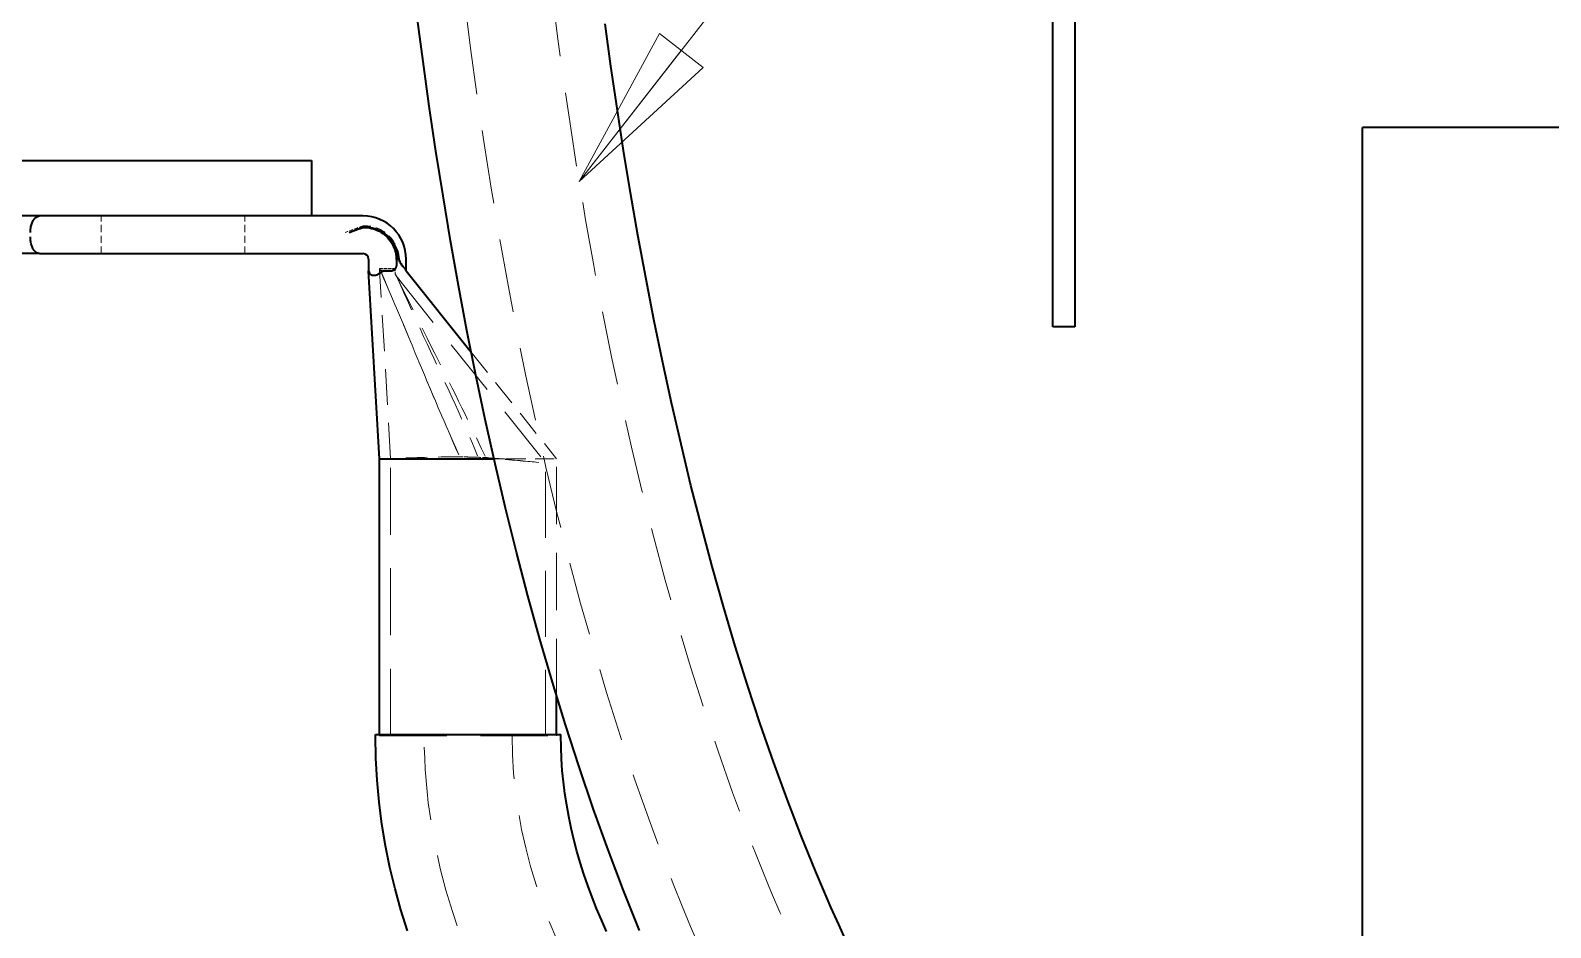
# Model space of a CAD drawing. Header units: millimetres. Extents: x -116965 to 323937, y 291661 to 566926.
# Drawn here: x -25512.6 to -25375.2, y 325394.7 to 325475.8 of the extents above; entities that cross this region are included whole.
import ezdxf

# ---------------------------------------------------------------- set-up
doc = ezdxf.new("R2010")
doc.units = ezdxf.units.MM
doc.linetypes.add('DASHED', pattern=[0.75, 0.5, -0.25])
doc.layers.get('0').update_dxf_attribs({"lineweight": 18})
for name, color, linetype, lineweight in [('Hidden Edges(Schneider)', 7, 'DASHED', 18), ('Symbols(Schneider)', 7, 'Continuous', 18), ('Visible Edges(Schneider)', 7, 'Continuous', 35)]:
    doc.layers.add(name, color=color, linetype=linetype, lineweight=lineweight)
doc.styles.add('schneder_1', font='micross.ttf')
doc.dimstyles.new('estilo_Schneider$7', dxfattribs={"dimscale": 5, "dimtxt": 3, "dimasz": 3, "dimexe": 2, "dimexo": 1, "dimgap": 0.3, "dimtad": 1, "dimtoh": 1, "dimrnd": 1e-08, "dimzin": 12, "dimtxsty": 'schneder_1', "dimblk": 'Filled-1', "dimcen": 0.09, "dimdle": 10, "dimclrd": 7, "dimclre": 7, "dimclrt": 7, "dimadec": 1, "dimazin": 3, "dimtfac": 0.5, "dimtdec": 3, "dimtmove": 0, "dimatfit": 3, "dimldrblk": 'Filled-1', "dimfxl": 1, "dimtolj": 1, "dimlwd": 15, "dimlwe": 25, "dimarcsym": 0})

# ---------------------------------------------------------------- blocks, each defined once
blk = doc.blocks.new('Filled-1')
at = {"color": 0}
for p, q in [((0, 0), (-1, 0.1667)), ((-1, 0.1667), (-1, -0.1667)), ((-1, 0), (0, 0)), ((-1, -0.1667), (0, 0))]:
    blk.add_line(p, q, dxfattribs=at)
at = {"color": 0, "flags": 128}
blk.add_lwpolyline([(-1, -0.1667), (0, 0), (-1, 0.1667), (-1, -0.1667)], dxfattribs=at)
at = {"color": 0}
blk.add_solid([(-1, -0.1667), (0, 0), (-1, 0.1667), (-1, -0.1667)], dxfattribs=at)

msp = doc.modelspace()

# ---------------------------------------------------------------- linework, layer by layer
at = {"layer": 'Hidden Edges(Schneider)', "ltscale": 1.294467}
for p, q in [((-25506.237237, 325455.619279), (-25506.237237, 325459.019279)), ((-25493.237237, 325455.619279), (-25493.237237, 325459.019279))]:
    msp.add_line(p, q, dxfattribs=at)
at = {"layer": 'Hidden Edges(Schneider)', "ltscale": 0.054492}
msp.add_line((-25482.568723, 325458.126734), (-25482.568723, 325458.063329), dxfattribs=at)
at = {"layer": 'Hidden Edges(Schneider)', "ltscale": 6.18942e-07}
msp.add_line((-25484.136526, 325457.534929), (-25484.136757, 325457.53483), dxfattribs=at)
at = {"layer": 'Hidden Edges(Schneider)', "ltscale": 0.067808}
msp.add_line((-25479.269286, 325455.119279), (-25479.365259, 325455.119279), dxfattribs=at)
at = {"layer": 'Hidden Edges(Schneider)', "ltscale": 0.532957}
for p, q in [((-25481.068724, 325454.278055), (-25479.668724, 325454.278055)), ((-25481.068724, 325454.102577), (-25479.668724, 325454.102577))]:
    msp.add_line(p, q, dxfattribs=at)
at = {"layer": 'Hidden Edges(Schneider)', "ltscale": 4.950274}
msp.add_line((-25481.068724, 325454.278053), (-25481.068724, 325454.102515), dxfattribs=at)
at = {"layer": 'Hidden Edges(Schneider)', "ltscale": 0.013788}
msp.add_line((-25481.054278, 325454.24456), (-25481.068724, 325454.278053), dxfattribs=at)
at = {"layer": 'Hidden Edges(Schneider)', "ltscale": 6.483926}
msp.add_line((-25480.068724, 325437.102577), (-25481.068724, 325454.102577), dxfattribs=at)
at = {"layer": 'Hidden Edges(Schneider)', "ltscale": 0.01316}
msp.add_line((-25479.908264, 325454.073191), (-25479.94309, 325454.073191), dxfattribs=at)
at = {"layer": 'Hidden Edges(Schneider)', "ltscale": 0.012168}
msp.add_line((-25479.668724, 325454.245834), (-25479.668724, 325454.278055), dxfattribs=at)
at = {"layer": 'Hidden Edges(Schneider)', "ltscale": 0.162719}
msp.add_line((-25479.668724, 325453.84281), (-25479.668724, 325454.245833), dxfattribs=at)
at = {"layer": 'Hidden Edges(Schneider)', "ltscale": 4.705142}
msp.add_line((-25479.668724, 325453.84281), (-25479.668724, 325453.722247), dxfattribs=at)
at = {"layer": 'Hidden Edges(Schneider)', "ltscale": 0.133497}
msp.add_line((-25479.449592, 325453.448494), (-25479.668724, 325453.722409), dxfattribs=at)
at = {"layer": 'Hidden Edges(Schneider)', "ltscale": 10.360399}
msp.add_line((-25479.449592, 325453.448494), (-25466.068728, 325436.722415), dxfattribs=at)
at = {"layer": 'Hidden Edges(Schneider)', "ltscale": 0.035268}
msp.add_line((-25478.668724, 325454.073191), (-25478.704428, 325454.154025), dxfattribs=at)
at = {"layer": 'Hidden Edges(Schneider)', "ltscale": 4.704777}
msp.add_line((-25472.785922, 325446.719689), (-25465.068724, 325437.073191), dxfattribs=at)
at = {"layer": 'Hidden Edges(Schneider)', "ltscale": 12.103185}
msp.add_line((-25480.068724, 325412.073191), (-25480.068724, 325437.102577), dxfattribs=at)
at = {"layer": 'Hidden Edges(Schneider)', "ltscale": 0.480871}
msp.add_line((-25470.727196, 325437.073191), (-25469.553455, 325437.073191), dxfattribs=at)
at = {"layer": 'Hidden Edges(Schneider)', "ltscale": 3.398844}
msp.add_line((-25469.553455, 325437.073191), (-25465.068724, 325437.073191), dxfattribs=at)
at = {"layer": 'Hidden Edges(Schneider)', "ltscale": 10.364171}
msp.add_line((-25465.068724, 325415.640086), (-25465.068724, 325437.073191), dxfattribs=at)
at = {"layer": 'Hidden Edges(Schneider)', "ltscale": 11.919349}
msp.add_line((-25466.068724, 325412.073191), (-25466.068724, 325436.722405), dxfattribs=at)
at = {"layer": 'Hidden Edges(Schneider)', "ltscale": 0.037976}
for p, q in [((-25481.068724, 325412.073191), (-25481.068724, 325412.173191)), ((-25477.037474, 325412.073191), (-25477.037474, 325412.173191)), ((-25469.099974, 325412.073191), (-25469.099974, 325412.173191)), ((-25465.068724, 325412.073191), (-25465.068724, 325412.173191))]:
    msp.add_line(p, q, dxfattribs=at)
at = {"layer": 'Hidden Edges(Schneider)', "ltscale": 12.153163}
msp.add_line((-25481.068724, 325412.073191), (-25465.068724, 325412.073191), dxfattribs=at)
at = {"layer": 'Hidden Edges(Schneider)', "ltscale": 13.300804, "flags": 128}
msp.add_lwpolyline([(-25380.080777, 325333.050537), (-25381.906511, 325333.075027), (-25383.713437, 325333.148193), (-25385.501424, 325333.269596), (-25387.270318, 325333.438739), (-25389.020025, 325333.655204), (-25390.750352, 325333.918495), (-25392.461187, 325334.228134), (-25394.152337, 325334.583549), (-25395.823652, 325334.984188), (-25397.474996, 325335.42942), (-25399.106237, 325335.918712), (-25400.717183, 325336.451454), (-25402.30774, 325337.026996), (-25403.877813, 325337.644691), (-25405.427324, 325338.303852), (-25406.956197, 325339.003792), (-25408.464376, 325339.743862), (-25409.951802, 325340.523357), (-25411.418458, 325341.341591), (-25412.864381, 325342.197838), (-25414.289647, 325343.09143), (-25415.694276, 325344.021663), (-25417.078305, 325344.987831), (-25418.441812, 325345.989265), (-25419.78489, 325347.025242), (-25421.107694, 325348.095131), (-25422.410356, 325349.198284), (-25423.693029, 325350.334053), (-25424.955827, 325351.50177), (-25426.198903, 325352.700805), (-25427.422429, 325353.930511), (-25428.626577, 325355.190277), (-25429.811536, 325356.479511), (-25430.97746, 325357.797661), (-25432.124578, 325359.144134), (-25433.253042, 325360.51836), (-25434.363042, 325361.919727), (-25435.45477, 325363.347683), (-25436.528407, 325364.801655), (-25437.584144, 325366.281128), (-25438.622152, 325367.785549), (-25439.642612, 325369.314422), (-25440.645705, 325370.867214), (-25441.631604, 325372.44339), (-25442.60048, 325374.042415), (-25443.552514, 325375.663814), (-25444.487878, 325377.307014), (-25445.406753, 325378.9715), (-25446.309291, 325380.656795), (-25447.195655, 325382.362404), (-25448.065997, 325384.08781), (-25448.92048, 325385.832519), (-25449.759246, 325387.596016), (-25450.582458, 325389.377823), (-25451.390268, 325391.177406), (-25452.182809, 325392.994308), (-25452.960244, 325394.828033), (-25453.722688, 325396.678047), (-25454.470302, 325398.543892), (-25455.20321, 325400.425052), (-25455.921575, 325402.321033), (-25456.62552, 325404.231357), (-25457.990657, 325408.093033), (-25459.299632, 325412.006092), (-25460.553447, 325415.966606), (-25461.753093, 325419.970588), (-25462.899591, 325424.01411), (-25463.993913, 325428.093185), (-25465.036994, 325432.203846), (-25466.029731, 325436.342125), (-25466.973039, 325440.504036), (-25467.867814, 325444.685554), (-25468.714963, 325448.882751), (-25469.515382, 325453.091621), (-25470.269967, 325457.308159), (-25470.979568, 325461.528358), (-25471.645032, 325465.748214), (-25472.267219, 325469.96376), (-25472.846996, 325474.170913), (-25473.385211, 325478.365669), (-25473.882715, 325482.544098), (-25474.340345, 325486.702118), (-25474.758941, 325490.835685), (-25475.139314, 325494.940834), (-25475.482312, 325499.013557), (-25475.788757, 325503.049812), (-25476.059486, 325507.045555), (-25476.295329, 325510.99678), (-25476.497089, 325514.899482), (-25476.665584, 325518.749695), (-25476.801625, 325522.543373), (-25476.906024, 325526.27655), (-25476.979591, 325529.945259), (-25477.005073, 325531.75415), (-25477.023135, 325533.545456), (-25477.033902, 325535.318641), (-25477.037469, 325537.073173)], dxfattribs=at)
at = {"layer": 'Hidden Edges(Schneider)', "ltscale": 13.375925, "flags": 128}
msp.add_lwpolyline([(-25380.080777, 325340.988025), (-25381.692945, 325341.009617), (-25383.284169, 325341.07399), (-25384.854795, 325341.180591), (-25386.405145, 325341.328869), (-25387.935563, 325341.51823), (-25389.446412, 325341.748142), (-25390.938016, 325342.01807), (-25392.410775, 325342.327537), (-25393.865014, 325342.676124), (-25395.301114, 325343.063354), (-25396.7194, 325343.488826), (-25398.120214, 325343.952083), (-25399.503919, 325344.452743), (-25400.870782, 325344.990463), (-25402.22109, 325345.56488), (-25403.555089, 325346.17567), (-25404.873086, 325346.822452), (-25406.175309, 325347.504902), (-25407.462007, 325348.222713), (-25408.733312, 325348.975544), (-25409.989377, 325349.763069), (-25411.230375, 325350.584984), (-25412.456456, 325351.440925), (-25413.667756, 325352.33057), (-25414.864389, 325353.253612), (-25416.046411, 325354.209652), (-25417.213861, 325355.198326), (-25418.366834, 325356.219253), (-25419.505368, 325357.272072), (-25420.629522, 325358.356418), (-25421.73937, 325359.471893), (-25422.834893, 325360.618076), (-25423.916131, 325361.794529), (-25424.983102, 325363.000812), (-25426.035825, 325364.236488), (-25427.074319, 325365.501098), (-25428.098584, 325366.794224), (-25429.108678, 325368.115387), (-25430.104581, 325369.464168), (-25431.086313, 325370.840034), (-25432.05391, 325372.242527), (-25433.007394, 325373.671093), (-25433.946782, 325375.125293), (-25434.872113, 325376.604595), (-25435.783406, 325378.108501), (-25436.680681, 325379.636535), (-25437.563974, 325381.188183), (-25438.433305, 325382.762928), (-25439.288722, 325384.360256), (-25440.130264, 325385.979652), (-25440.957996, 325387.620582), (-25441.771938, 325389.282531), (-25442.572156, 325390.964966), (-25443.35869, 325392.66737), (-25444.131595, 325394.389229), (-25444.89092, 325396.130008), (-25445.636741, 325397.889175), (-25446.369106, 325399.666195), (-25447.08809, 325401.460571), (-25447.793742, 325403.271732), (-25448.48612, 325405.099182), (-25449.165288, 325406.942386), (-25450.484334, 325410.673942), (-25451.751491, 325414.462146), (-25452.967368, 325418.302784), (-25454.132587, 325422.19162), (-25455.247756, 325426.124439), (-25456.313497, 325430.097007), (-25457.330514, 325434.105129), (-25458.299514, 325438.144588), (-25459.221212, 325442.211189), (-25460.096322, 325446.300697), (-25460.925552, 325450.408973), (-25461.709625, 325454.531784), (-25462.449266, 325458.664932), (-25463.145238, 325462.804222), (-25463.798314, 325466.945533), (-25464.409238, 325471.084671), (-25464.978782, 325475.217437), (-25465.507699, 325479.339676), (-25465.996753, 325483.447189), (-25466.446744, 325487.535858), (-25466.858436, 325491.601448), (-25467.232629, 325495.639877), (-25467.570106, 325499.646873), (-25467.871639, 325503.618355), (-25468.138038, 325507.550125), (-25468.370076, 325511.438026), (-25468.568555, 325515.277862), (-25468.734294, 325519.065475), (-25468.868085, 325522.796669), (-25468.970748, 325526.467209), (-25469.043075, 325530.072937), (-25469.068118, 325531.850204), (-25469.085885, 325533.609657), (-25469.096471, 325535.350837), (-25469.099971, 325537.073173)], dxfattribs=at)
at = {"layer": 'Hidden Edges(Schneider)', "ltscale": 0.655436, "flags": 128}
msp.add_lwpolyline([(-25482.568653, 325458.126582), (-25482.63405, 325458.103493), (-25482.699805, 325458.0803), (-25482.765846, 325458.056997), (-25482.832099, 325458.033594), (-25482.898491, 325458.01009), (-25482.964949, 325457.986487), (-25483.031399, 325457.962788), (-25483.097768, 325457.938989), (-25483.163983, 325457.9151), (-25483.229971, 325457.891115), (-25483.295764, 325457.867006), (-25483.362026, 325457.842525), (-25483.42881, 325457.817634), (-25483.496027, 325457.792338), (-25483.56359, 325457.766655), (-25483.63141, 325457.740587), (-25483.699398, 325457.714141), (-25483.767466, 325457.687333), (-25483.835525, 325457.660163), (-25483.903487, 325457.63265), (-25483.971262, 325457.604793), (-25484.038764, 325457.576607), (-25484.105902, 325457.548102), (-25484.172588, 325457.519277)], dxfattribs=at)
at = {"layer": 'Hidden Edges(Schneider)', "ltscale": 0.645601, "flags": 128}
msp.add_lwpolyline([(-25482.568716, 325458.063291), (-25482.631935, 325458.048142), (-25482.695666, 325458.032277), (-25482.759883, 325458.015703), (-25482.824558, 325457.998422), (-25482.889664, 325457.980455), (-25482.955174, 325457.961801), (-25483.021061, 325457.942475), (-25483.087298, 325457.922486), (-25483.153858, 325457.901834), (-25483.220714, 325457.880538), (-25483.287838, 325457.858604), (-25483.355204, 325457.836035), (-25483.422784, 325457.812851), (-25483.490552, 325457.789048), (-25483.558481, 325457.764648), (-25483.626542, 325457.739647), (-25483.69471, 325457.71406), (-25483.762957, 325457.687896), (-25483.831257, 325457.661165), (-25483.899581, 325457.63387), (-25483.967904, 325457.606028), (-25484.036197, 325457.577642), (-25484.104434, 325457.548722), (-25484.172588, 325457.519277)], dxfattribs=at)
at = {"layer": 'Hidden Edges(Schneider)', "ltscale": 1.886238, "flags": 128}
msp.add_lwpolyline([(-25479.269286, 325455.119279), (-25479.289227, 325455.325497), (-25479.322768, 325455.530284), (-25479.369483, 325455.732802), (-25479.428946, 325455.932225), (-25479.500733, 325456.127714), (-25479.584417, 325456.318444), (-25479.679573, 325456.503576), (-25479.785776, 325456.68228), (-25479.9026, 325456.853727), (-25480.029619, 325457.017082), (-25480.166408, 325457.17151), (-25480.312542, 325457.316183), (-25480.467595, 325457.450269), (-25480.631149, 325457.573007), (-25480.802714, 325457.68442), (-25480.981479, 325457.784298), (-25481.166594, 325457.872299), (-25481.357208, 325457.948073), (-25481.552471, 325458.011282), (-25481.751531, 325458.061574), (-25481.953537, 325458.09861), (-25482.157639, 325458.122047), (-25482.362984, 325458.131536), (-25482.568723, 325458.126734)], dxfattribs=at)
at = {"layer": 'Hidden Edges(Schneider)', "ltscale": 1.80483, "flags": 128}
msp.add_lwpolyline([(-25479.495278, 325455.119279), (-25479.504328, 325455.327438), (-25479.525829, 325455.527156), (-25479.559567, 325455.719264), (-25479.605324, 325455.904578), (-25479.662883, 325456.083916), (-25479.732028, 325456.2581), (-25479.812542, 325456.427945), (-25479.904209, 325456.59428), (-25480.007009, 325456.757277), (-25480.121502, 325456.914032), (-25480.247123, 325457.063549), (-25480.383162, 325457.205194), (-25480.528908, 325457.338341), (-25480.68365, 325457.462362), (-25480.846678, 325457.576626), (-25481.017281, 325457.68051), (-25481.194748, 325457.773388), (-25481.378369, 325457.854622), (-25481.567434, 325457.923592), (-25481.761231, 325457.979668), (-25481.95905, 325458.022221), (-25482.16018, 325458.050621), (-25482.363884, 325458.064273), (-25482.568723, 325458.063329)], dxfattribs=at)
at = {"layer": 'Hidden Edges(Schneider)', "ltscale": 0.476536, "flags": 128}
msp.add_lwpolyline([(-25479.908264, 325454.073189), (-25479.856469, 325454.076823), (-25479.806143, 325454.088167), (-25479.757968, 325454.107769), (-25479.714059, 325454.134892), (-25479.674668, 325454.168776), (-25479.640154, 325454.20811), (-25479.610538, 325454.251393), (-25479.585416, 325454.29745), (-25479.564078, 325454.345878), (-25479.546029, 325454.396289), (-25479.53099, 325454.447974), (-25479.518678, 325454.500206), (-25479.508813, 325454.552267), (-25479.500982, 325454.604424), (-25479.494862, 325454.657291), (-25479.490322, 325454.710596), (-25479.487233, 325454.764059), (-25479.485464, 325454.817398), (-25479.484884, 325454.870342), (-25479.485364, 325454.922603), (-25479.486774, 325454.973906), (-25479.488982, 325455.023974), (-25479.491859, 325455.072525), (-25479.495274, 325455.119279)], dxfattribs=at)
at = {"layer": 'Hidden Edges(Schneider)', "ltscale": 0.561724, "flags": 128}
msp.add_lwpolyline([(-25478.703457, 325454.15181), (-25478.714447, 325454.175375), (-25478.726728, 325454.198779), (-25478.74023, 325454.222148), (-25478.754882, 325454.245609), (-25478.770611, 325454.269284), (-25478.787348, 325454.293292), (-25478.805022, 325454.317773), (-25478.823561, 325454.342836), (-25478.842902, 325454.368623), (-25478.863707, 325454.396065), (-25478.886386, 325454.426039), (-25478.910867, 325454.458969), (-25478.937079, 325454.495271), (-25478.964953, 325454.535368), (-25478.994416, 325454.579686), (-25479.025398, 325454.628642), (-25479.057827, 325454.682654), (-25479.090451, 325454.740213), (-25479.122264, 325454.799717), (-25479.153263, 325454.861005), (-25479.183445, 325454.923895), (-25479.212806, 325454.988049), (-25479.241393, 325455.053233), (-25479.269286, 325455.119279)], dxfattribs=at)
at = {"layer": 'Hidden Edges(Schneider)', "ltscale": 0.557272, "flags": 128}
msp.add_lwpolyline([(-25481.977928, 325453.861287), (-25481.960193, 325453.825324), (-25481.940225, 325453.792385), (-25481.917937, 325453.762458), (-25481.893242, 325453.735531), (-25481.866056, 325453.711589), (-25481.836293, 325453.690627), (-25481.804039, 325453.672717), (-25481.769449, 325453.657936), (-25481.7326, 325453.646277), (-25481.693569, 325453.637746), (-25481.652434, 325453.632353), (-25481.609278, 325453.630098), (-25481.56438, 325453.630999), (-25481.518029, 325453.635114), (-25481.470445, 325453.642496), (-25481.421843, 325453.65321), (-25481.372443, 325453.667305), (-25481.322476, 325453.684839), (-25481.27243, 325453.705834), (-25481.222675, 325453.730343), (-25481.17351, 325453.758453), (-25481.125502, 325453.790053), (-25481.079039, 325453.8251), (-25481.03436, 325453.863638)], dxfattribs=at)
at = {"layer": 'Hidden Edges(Schneider)', "ltscale": 0.527496, "flags": 128}
msp.add_lwpolyline([(-25481.05438, 325454.244798), (-25480.996619, 325454.24475), (-25480.938827, 325454.244707), (-25480.881004, 325454.244669), (-25480.823149, 325454.244636), (-25480.765262, 325454.244603), (-25480.707343, 325454.244574), (-25480.649403, 325454.24455), (-25480.591488, 325454.244531), (-25480.533605, 325454.244512), (-25480.475752, 325454.244502), (-25480.417928, 325454.244493), (-25480.360134, 325454.244488), (-25480.302368, 325454.244483), (-25480.24463, 325454.244483), (-25480.186921, 325454.244493), (-25480.129239, 325454.244498), (-25480.071584, 325454.244512), (-25480.013956, 325454.244526), (-25479.956354, 325454.24455), (-25479.898778, 325454.244574), (-25479.841227, 325454.244598), (-25479.783702, 325454.244631), (-25479.726201, 325454.244665), (-25479.668724, 325454.244703)], dxfattribs=at)
at = {"layer": 'Hidden Edges(Schneider)', "ltscale": 7.309676, "flags": 128}
msp.add_lwpolyline([(-25481.05438, 325454.244798), (-25480.669997, 325453.344901), (-25480.28361, 325452.436684), (-25479.899148, 325451.529477), (-25479.520459, 325450.632654), (-25479.151304, 325449.75561), (-25478.795382, 325448.907767), (-25478.456347, 325448.098558), (-25478.137844, 325447.337416), (-25477.843543, 325446.633759), (-25477.576743, 325445.995956), (-25477.320243, 325445.383232), (-25477.063295, 325444.770237), (-25476.805643, 325444.156726), (-25476.547031, 325443.542457), (-25476.2872, 325442.927185), (-25476.025898, 325442.310663), (-25475.762922, 325441.692747), (-25475.500448, 325441.078819), (-25475.23919, 325440.470723), (-25474.978304, 325439.866613), (-25474.716944, 325439.264644), (-25474.454267, 325438.662969), (-25474.189424, 325438.059746), (-25473.921565, 325437.45314)], dxfattribs=at)
at = {"layer": 'Hidden Edges(Schneider)', "ltscale": 0.527458, "flags": 128}
msp.add_lwpolyline([(-25479.668724, 325454.245833), (-25479.726001, 325454.245699), (-25479.783332, 325454.245571), (-25479.840716, 325454.245451), (-25479.898155, 325454.245337), (-25479.95565, 325454.245232), (-25480.013202, 325454.245132), (-25480.070811, 325454.245036), (-25480.128479, 325454.244951), (-25480.186207, 325454.244874), (-25480.243995, 325454.244803), (-25480.301844, 325454.244736), (-25480.359756, 325454.244684), (-25480.417731, 325454.244631), (-25480.475771, 325454.244588), (-25480.533875, 325454.244555), (-25480.59197, 325454.244526), (-25480.649994, 325454.244502), (-25480.707949, 325454.244493), (-25480.765836, 325454.244483), (-25480.823654, 325454.244483), (-25480.881407, 325454.244493), (-25480.939095, 325454.244507), (-25480.996718, 325454.244531), (-25481.054278, 325454.24456)], dxfattribs=at)
at = {"layer": 'Hidden Edges(Schneider)', "ltscale": 7.309569, "flags": 128}
msp.add_lwpolyline([(-25473.921565, 325437.45314), (-25474.199746, 325438.085655), (-25474.469684, 325438.702529), (-25474.732771, 325439.306737), (-25474.990395, 325439.901269), (-25475.243933, 325440.489128), (-25475.494751, 325441.073314), (-25475.74421, 325441.656829), (-25475.993665, 325442.242685), (-25476.244466, 325442.833894), (-25476.497965, 325443.433464), (-25476.755515, 325444.044412), (-25477.018475, 325444.669741), (-25477.288216, 325445.31246), (-25477.566122, 325445.975569), (-25477.856811, 325446.669749), (-25478.165909, 325447.408024), (-25478.491467, 325448.185218), (-25478.831396, 325448.995727), (-25479.183613, 325449.833935), (-25479.546023, 325450.694235), (-25479.916496, 325451.571024), (-25480.29286, 325452.458714), (-25480.672883, 325453.351739), (-25481.054278, 325454.24456)], dxfattribs=at)
at = {"layer": 'Hidden Edges(Schneider)', "ltscale": 0.201444, "flags": 128}
msp.add_lwpolyline([(-25480.568724, 325454.073189), (-25480.590416, 325454.072746), (-25480.612067, 325454.071415), (-25480.633675, 325454.069208), (-25480.655235, 325454.066118), (-25480.676744, 325454.06216), (-25480.698185, 325454.057339), (-25480.71939, 325454.051708), (-25480.740307, 325454.045308), (-25480.760931, 325454.038175), (-25480.78126, 325454.030341), (-25480.801291, 325454.021834), (-25480.821019, 325454.012693), (-25480.840441, 325454.002942), (-25480.859554, 325453.992618), (-25480.878355, 325453.981751), (-25480.896841, 325453.970378), (-25480.91501, 325453.958524), (-25480.932895, 325453.946203), (-25480.950504, 325453.933423), (-25480.967836, 325453.92022), (-25480.984889, 325453.906611), (-25481.001661, 325453.89263), (-25481.018152, 325453.878296), (-25481.03436, 325453.863638)], dxfattribs=at)
at = {"layer": 'Hidden Edges(Schneider)', "ltscale": 7.245295, "flags": 128}
msp.add_lwpolyline([(-25479.668724, 325453.862251), (-25479.248413, 325452.91293), (-25478.847569, 325452.01378), (-25478.464888, 325451.161044), (-25478.09905, 325450.350977), (-25477.748723, 325449.579833), (-25477.412558, 325448.843876), (-25477.089189, 325448.139377), (-25476.777234, 325447.462612), (-25476.475299, 325446.809867), (-25476.181979, 325446.177433), (-25475.895869, 325445.561596), (-25475.615565, 325444.958645), (-25475.339677, 325444.364868), (-25475.066831, 325443.776537), (-25474.79568, 325443.189917), (-25474.524908, 325442.60126), (-25474.253226, 325442.006806), (-25473.979366, 325441.402779), (-25473.702074, 325440.785416), (-25473.420091, 325440.150939), (-25473.132148, 325439.495591), (-25472.836954, 325438.815618), (-25472.533208, 325438.107284), (-25472.219606, 325437.36687)], dxfattribs=at)
at = {"layer": 'Hidden Edges(Schneider)', "ltscale": 7.371636, "flags": 128}
msp.add_lwpolyline([(-25479.668724, 325453.84281), (-25479.201507, 325452.884282), (-25478.754534, 325451.971277), (-25478.326587, 325451.100787), (-25477.916442, 325450.269802), (-25477.522868, 325449.475323), (-25477.144627, 325448.714343), (-25476.780471, 325447.983864), (-25476.429147, 325447.280894), (-25476.089397, 325446.602436), (-25475.759959, 325445.945497), (-25475.439572, 325445.307091), (-25475.126981, 325444.684218), (-25474.820934, 325444.073885), (-25474.520194, 325443.473087), (-25474.223535, 325442.878817), (-25473.929745, 325442.288061), (-25473.637625, 325441.697796), (-25473.345981, 325441.105002), (-25473.05362, 325440.506652), (-25472.759344, 325439.899729), (-25472.461938, 325439.281221), (-25472.160173, 325438.648125), (-25471.852803, 325437.997447), (-25471.538576, 325437.326218)], dxfattribs=at)
at = {"layer": 'Hidden Edges(Schneider)', "ltscale": 5.060961, "flags": 128}
msp.add_lwpolyline([(-25479.583419, 325453.669051), (-25479.532209, 325453.5687), (-25479.488053, 325453.499869), (-25479.459433, 325453.461002), (-25479.449592, 325453.448494)], dxfattribs=at)
at = {"layer": 'Hidden Edges(Schneider)', "ltscale": 4.680708, "flags": 128}
msp.add_lwpolyline([(-25479.567842, 325453.635486), (-25479.52868, 325453.558601), (-25479.501777, 325453.513926), (-25479.449592, 325453.448494)], dxfattribs=at)
at = {"layer": 'Hidden Edges(Schneider)', "ltscale": 0.127761, "flags": 128}
msp.add_lwpolyline([(-25478.703457, 325454.15181), (-25478.700737, 325454.145573), (-25478.698114, 325454.13957), (-25478.69559, 325454.1338), (-25478.693168, 325454.128273), (-25478.690849, 325454.12299), (-25478.688635, 325454.117955), (-25478.686527, 325454.113167), (-25478.684528, 325454.108637), (-25478.682639, 325454.10436), (-25478.680863, 325454.100345), (-25478.679199, 325454.096597), (-25478.677652, 325454.093111), (-25478.676222, 325454.089898), (-25478.674915, 325454.08697), (-25478.673734, 325454.084328), (-25478.672679, 325454.081972), (-25478.671749, 325454.079898), (-25478.670944, 325454.07811), (-25478.670264, 325454.076599), (-25478.669708, 325454.075364), (-25478.669276, 325454.07441), (-25478.668969, 325454.073733), (-25478.668784, 325454.073323), (-25478.668723, 325454.073189)], dxfattribs=at)
at = {"layer": 'Hidden Edges(Schneider)', "ltscale": 0.119471, "flags": 128}
msp.add_lwpolyline([(-25478.668724, 325454.073189), (-25478.668782, 325454.073308), (-25478.668956, 325454.073661), (-25478.669247, 325454.074243), (-25478.669652, 325454.075063), (-25478.67017, 325454.076107), (-25478.670801, 325454.077385), (-25478.671544, 325454.078887), (-25478.672396, 325454.080618), (-25478.673359, 325454.082573), (-25478.674429, 325454.084748), (-25478.675607, 325454.087151), (-25478.676891, 325454.089769), (-25478.678281, 325454.092611), (-25478.679774, 325454.095667), (-25478.681365, 325454.098934), (-25478.683051, 325454.102395), (-25478.68483, 325454.106058), (-25478.686699, 325454.109906), (-25478.688657, 325454.113944), (-25478.690701, 325454.118169), (-25478.69283, 325454.12257), (-25478.695041, 325454.127153), (-25478.697332, 325454.131907), (-25478.699702, 325454.136828)], dxfattribs=at)
at = {"layer": 'Hidden Edges(Schneider)', "ltscale": 3.892019, "flags": 128}
msp.add_lwpolyline([(-25473.840622, 325437.269693), (-25474.262506, 325437.265688), (-25474.679377, 325437.260562), (-25475.090092, 325437.25442), (-25475.493507, 325437.247365), (-25475.888477, 325437.2395), (-25476.273763, 325437.230926), (-25476.646687, 325437.221797), (-25477.005724, 325437.212249), (-25477.349932, 325437.202409), (-25477.678368, 325437.1924), (-25477.99009, 325437.182353), (-25478.284155, 325437.17239), (-25478.558941, 325437.162674), (-25478.812829, 325437.153357), (-25479.045211, 325437.14454), (-25479.255484, 325437.13632), (-25479.443047, 325437.128797), (-25479.607296, 325437.122074), (-25479.747515, 325437.116249), (-25479.862698, 325437.111417), (-25479.95258, 325437.107607), (-25480.016991, 325437.104846), (-25480.055762, 325437.103163), (-25480.068723, 325437.102586)], dxfattribs=at)
at = {"layer": 'Hidden Edges(Schneider)', "ltscale": 0.321406, "flags": 128}
msp.add_lwpolyline([(-25472.998212, 325437.243482), (-25473.033391, 325437.244545), (-25473.068568, 325437.245611), (-25473.103743, 325437.246679), (-25473.138915, 325437.247752), (-25473.174082, 325437.248827), (-25473.209245, 325437.249902), (-25473.244402, 325437.250982), (-25473.279554, 325437.252065), (-25473.314699, 325437.253149), (-25473.349837, 325437.254237), (-25473.384966, 325437.255326), (-25473.420087, 325437.256418), (-25473.455199, 325437.257515), (-25473.490301, 325437.258609), (-25473.525392, 325437.259708), (-25473.560472, 325437.26081), (-25473.595539, 325437.261914), (-25473.630594, 325437.26302), (-25473.665636, 325437.264126), (-25473.700664, 325437.265235), (-25473.735677, 325437.266348), (-25473.770675, 325437.267459), (-25473.805657, 325437.268575), (-25473.840622, 325437.269693)], dxfattribs=at)
at = {"layer": 'Hidden Edges(Schneider)', "ltscale": 0.641942, "flags": 128}
msp.add_lwpolyline([(-25473.840255, 325437.269696), (-25473.770499, 325437.267345), (-25473.700677, 325437.265025), (-25473.630796, 325437.262734), (-25473.56086, 325437.260474), (-25473.490875, 325437.258244), (-25473.420846, 325437.256046), (-25473.350778, 325437.253881), (-25473.280676, 325437.251748), (-25473.210547, 325437.249647), (-25473.140395, 325437.247578), (-25473.070226, 325437.245544), (-25473.000044, 325437.243544), (-25472.929855, 325437.241579), (-25472.859665, 325437.239648), (-25472.789478, 325437.237752), (-25472.719301, 325437.235893), (-25472.649138, 325437.234069), (-25472.578994, 325437.232281), (-25472.508876, 325437.230533), (-25472.438787, 325437.228821), (-25472.368734, 325437.227145), (-25472.298722, 325437.225512), (-25472.228756, 325437.223915), (-25472.158842, 325437.222358)], dxfattribs=at)
at = {"layer": 'Hidden Edges(Schneider)', "ltscale": 0.583476, "flags": 128}
msp.add_lwpolyline([(-25471.480088, 325437.200616), (-25471.542258, 325437.202247), (-25471.604571, 325437.203892), (-25471.667022, 325437.205554), (-25471.729607, 325437.207228), (-25471.792323, 325437.208918), (-25471.855166, 325437.210623), (-25471.918132, 325437.212342), (-25471.981218, 325437.214075), (-25472.044419, 325437.215823), (-25472.107732, 325437.217585), (-25472.171133, 325437.219361), (-25472.234581, 325437.221149), (-25472.298072, 325437.222949), (-25472.361604, 325437.224759), (-25472.42517, 325437.226582), (-25472.488768, 325437.228418), (-25472.552394, 325437.230264), (-25472.616043, 325437.232121), (-25472.679712, 325437.233988), (-25472.743397, 325437.235866), (-25472.807093, 325437.237755), (-25472.870797, 325437.239655), (-25472.934504, 325437.241562), (-25472.998212, 325437.243482)], dxfattribs=at)
at = {"layer": 'Hidden Edges(Schneider)', "ltscale": 0.741282, "flags": 128}
msp.add_lwpolyline([(-25470.293255, 325437.073191), (-25470.367785, 325437.079798), (-25470.442673, 325437.086397), (-25470.517914, 325437.092989), (-25470.593499, 325437.099565), (-25470.669408, 325437.106121), (-25470.745612, 325437.112654), (-25470.822104, 325437.119158), (-25470.898874, 325437.125631), (-25470.975916, 325437.132069), (-25471.053222, 325437.138468), (-25471.130784, 325437.144824), (-25471.208594, 325437.151135), (-25471.286645, 325437.157396), (-25471.364928, 325437.163607), (-25471.443437, 325437.169765), (-25471.522162, 325437.175866), (-25471.601097, 325437.181908), (-25471.680233, 325437.187887), (-25471.759563, 325437.193802), (-25471.839079, 325437.199653), (-25471.918772, 325437.205435), (-25471.998636, 325437.211147), (-25472.078662, 325437.216788), (-25472.158842, 325437.222358)], dxfattribs=at)
at = {"layer": 'Hidden Edges(Schneider)', "ltscale": 0.604199, "flags": 128}
msp.add_lwpolyline([(-25471.480088, 325437.200616), (-25471.415951, 325437.195671), (-25471.351972, 325437.190681), (-25471.288156, 325437.185651), (-25471.224506, 325437.180577), (-25471.161027, 325437.175468), (-25471.097722, 325437.170318), (-25471.034596, 325437.165132), (-25470.971653, 325437.159913), (-25470.908897, 325437.154661), (-25470.846333, 325437.149378), (-25470.783965, 325437.144063), (-25470.721796, 325437.138723), (-25470.659831, 325437.133356), (-25470.598075, 325437.127965), (-25470.53653, 325437.122551), (-25470.475202, 325437.117117), (-25470.414095, 325437.111667), (-25470.353211, 325437.1062), (-25470.292557, 325437.100721), (-25470.232136, 325437.095228), (-25470.171952, 325437.089728), (-25470.112008, 325437.08422), (-25470.05231, 325437.078706), (-25469.992863, 325437.073191)], dxfattribs=at)
at = {"layer": 'Hidden Edges(Schneider)', "ltscale": 6.079625, "flags": 128}
msp.add_lwpolyline([(-25469.992863, 325437.073191), (-25469.410678, 325437.018159), (-25468.861347, 325436.96554), (-25468.349566, 325436.917067), (-25467.880364, 325436.873856), (-25467.457669, 325436.836332), (-25467.086468, 325436.804646), (-25466.76921, 325436.778534), (-25466.50814, 325436.75768), (-25466.305833, 325436.741818), (-25466.165019, 325436.730772), (-25466.086449, 325436.724316), (-25466.070711, 325436.72232), (-25466.118267, 325436.724769), (-25466.228434, 325436.73168), (-25466.400006, 325436.743153), (-25466.631784, 325436.759387), (-25466.922295, 325436.780661), (-25467.267616, 325436.807142), (-25467.664614, 325436.839054), (-25468.110577, 325436.876596), (-25468.601889, 325436.91969), (-25469.132109, 325436.967626), (-25469.697159, 325437.019339), (-25470.293255, 325437.073191)], dxfattribs=at)
at = {"layer": 'Hidden Edges(Schneider)', "ltscale": 13.185227, "flags": 128}
msp.add_lwpolyline([(-25380.080777, 325333.050537), (-25382.067224, 325333.077602), (-25384.067937, 325333.158207), (-25386.081525, 325333.291435), (-25388.106652, 325333.476333), (-25390.141946, 325333.712005), (-25392.186071, 325333.997535), (-25394.237653, 325334.332027), (-25396.295377, 325334.714679), (-25398.35785, 325335.144729), (-25400.423738, 325335.621376), (-25402.491666, 325336.143799), (-25404.560262, 325336.711235), (-25406.62819, 325337.322902), (-25408.69404, 325337.978077), (-25410.756437, 325338.676052), (-25412.81397, 325339.416103), (-25414.865247, 325340.197525), (-25416.908895, 325341.019592), (-25418.943483, 325341.881618), (-25420.967618, 325342.782879), (-25422.97989, 325343.722763), (-25424.978849, 325344.700565), (-25426.963083, 325345.715637), (-25428.931142, 325346.76733), (-25430.881635, 325347.854976), (-25432.813112, 325348.977909), (-25434.724122, 325350.135498), (-25436.613199, 325351.327152), (-25438.4789, 325352.552242), (-25440.319778, 325353.810157), (-25442.134353, 325355.100269), (-25443.921195, 325356.421947), (-25445.678807, 325357.774639), (-25447.405721, 325359.157753), (-25449.100419, 325360.570717), (-25450.761415, 325362.012977), (-25452.38722, 325363.483963), (-25453.976327, 325364.983082), (-25455.52725, 325366.509819), (-25457.038413, 325368.06364), (-25458.508264, 325369.644012), (-25459.935228, 325371.250438), (-25461.317731, 325372.882404), (-25462.65422, 325374.539375), (-25463.943111, 325376.220836), (-25465.182754, 325377.92633), (-25466.371442, 325379.655342), (-25467.507449, 325381.407337), (-25468.589088, 325383.18182), (-25469.614621, 325384.978294), (-25470.582362, 325386.796226), (-25471.490461, 325388.635101), (-25472.337047, 325390.494289), (-25473.120214, 325392.373142), (-25473.838063, 325394.271011), (-25474.488717, 325396.187286), (-25475.070201, 325398.121204), (-25475.580522, 325400.071907), (-25476.017705, 325402.038459), (-25476.379749, 325404.019947), (-25476.664668, 325406.015377), (-25476.777593, 325407.017956), (-25476.870519, 325408.023567), (-25476.943208, 325409.032039), (-25476.995422, 325410.043258), (-25477.026922, 325411.057014), (-25477.037469, 325412.073192)], dxfattribs=at)
at = {"layer": 'Hidden Edges(Schneider)', "ltscale": 13.311894, "flags": 128}
msp.add_lwpolyline([(-25380.080777, 325340.988025), (-25381.852208, 325341.012249), (-25383.645097, 325341.084575), (-25385.457746, 325341.204529), (-25387.288514, 325341.371669), (-25389.135686, 325341.585502), (-25390.997602, 325341.84555), (-25392.872545, 325342.151317), (-25394.758855, 325342.502174), (-25396.654855, 325342.897529), (-25398.558866, 325343.336811), (-25400.469209, 325343.81937), (-25402.384187, 325344.344635), (-25404.302179, 325344.911976), (-25406.221486, 325345.520725), (-25408.140508, 325346.170196), (-25410.057565, 325346.859722), (-25411.971017, 325347.588596), (-25413.879262, 325348.35617), (-25415.780603, 325349.161739), (-25417.673475, 325350.004596), (-25419.556218, 325350.883999), (-25421.427251, 325351.79924), (-25423.284951, 325352.749557), (-25425.127717, 325353.734264), (-25426.953927, 325354.752578), (-25428.761979, 325355.803776), (-25430.550309, 325356.887111), (-25432.317315, 325358.001766), (-25434.061414, 325359.146995), (-25435.781032, 325360.322017), (-25437.474595, 325361.526031), (-25439.140521, 325362.758293), (-25440.777236, 325364.017982), (-25442.383205, 325365.304279), (-25443.956891, 325366.616344), (-25445.496751, 325367.953357), (-25447.00123, 325369.314518), (-25448.468801, 325370.698948), (-25449.89792, 325372.105846), (-25451.287118, 325373.534317), (-25452.634927, 325374.983501), (-25453.939868, 325376.452503), (-25455.200483, 325377.940464), (-25456.415302, 325379.446487), (-25457.582847, 325380.969696), (-25458.701764, 325382.509174), (-25459.7707, 325384.064064), (-25460.788347, 325385.633449), (-25461.75336, 325387.216472), (-25462.664443, 325388.812237), (-25463.520252, 325390.419845), (-25464.319574, 325392.03844), (-25465.061275, 325393.667278), (-25465.74422, 325395.305595), (-25466.367246, 325396.95261), (-25466.929227, 325398.607616), (-25467.429076, 325400.269909), (-25467.865764, 325401.938991), (-25468.238231, 325403.614406), (-25468.545438, 325405.295639), (-25468.786327, 325406.982307), (-25468.95981, 325408.67424), (-25469.064742, 325410.371246), (-25469.099971, 325412.073192)], dxfattribs=at)
at = {"layer": 'Visible Edges(Schneider)'}
for p, q in [((-25420.237237, 325449.019279), (-25420.237237, 325492.519279)), ((-25418.237237, 325492.519279), (-25418.237237, 325449.019279)), ((-25376.237237, 325467.019279), (-25392.237237, 325467.019279)), ((-25392.237237, 325126.019279), (-25392.237237, 325467.019279)), ((-25372.237237, 325467.019279), (-25376.237237, 325467.019279)), ((-25567.237237, 325464.019279), (-25487.237237, 325464.019279)), ((-25487.237237, 325464.019279), (-25487.237237, 325459.019279)), ((-25487.237237, 325459.019279), (-25567.237237, 325459.019279)), ((-25482.568724, 325459.019279), (-25487.237237, 325459.019279)), ((-25482.568723, 325457.971114), (-25482.568723, 325458.016628)), ((-25511.792528, 325455.619279), (-25515.237237, 325455.619279)), ((-25511.792528, 325455.619279), (-25482.568724, 325455.619279)), ((-25482.068724, 325455.119279), (-25482.068724, 325454.073191)), ((-25479.557927, 325455.119279), (-25479.36526, 325455.119279)), ((-25478.668724, 325454.073191), (-25478.668724, 325455.119279)), ((-25481.068724, 325437.073191), (-25482.068724, 325454.073191)), ((-25480.568724, 325454.073191), (-25479.94309, 325454.073191)), ((-25478.668724, 325454.073191), (-25478.700385, 325454.138239)), ((-25478.668724, 325454.073191), (-25472.785922, 325446.719689)), ((-25418.237237, 325449.019279), (-25420.237237, 325449.019279)), ((-25481.068724, 325437.073191), (-25474.033069, 325437.073191)), ((-25481.068724, 325412.173191), (-25481.068724, 325437.073191)), ((-25474.033069, 325437.073191), (-25473.068724, 325437.073191)), ((-25473.068724, 325437.073191), (-25471.328075, 325437.073191)), ((-25471.328075, 325437.073191), (-25470.727196, 325437.073191)), ((-25465.068724, 325412.173191), (-25465.068724, 325415.640086)), ((-25481.450724, 325412.173191), (-25464.686724, 325412.173191)), ((-25481.450724, 325412.073191), (-25481.450724, 325412.173191)), ((-25464.686724, 325412.073191), (-25464.686724, 325412.173191))]:
    msp.add_line(p, q, dxfattribs=at)
at = {"layer": 'Visible Edges(Schneider)', "flags": 128}
for points in [[(-25457.585641, 325394.463634), (-25459.031564, 325398.088131), (-25460.422164, 325401.763897), (-25461.7585, 325405.487671), (-25463.04165, 325409.25621), (-25464.272681, 325413.066234), (-25465.452682, 325416.914482), (-25466.582729, 325420.797691), (-25467.663833, 325424.71262), (-25468.696901, 325428.655948), (-25469.6828, 325432.624397), (-25470.622426, 325436.614647), (-25471.516649, 325440.623398), (-25472.366363, 325444.647331), (-25473.172437, 325448.683166), (-25473.93571, 325452.727546), (-25474.656974, 325456.777153), (-25475.33702, 325460.82859), (-25475.97663, 325464.878578), (-25476.576587, 325468.923683), (-25477.137691, 325472.960624), (-25477.660714, 325476.986007)], [(-25438.86202, 325393.451881), (-25439.572784, 325395.005264), (-25440.272561, 325396.576194), (-25440.961353, 325398.164272), (-25441.639138, 325399.769058), (-25442.961713, 325403.026962), (-25444.240476, 325406.346302), (-25445.475694, 325409.72353), (-25446.667672, 325413.155098), (-25447.816678, 325416.637439), (-25448.922988, 325420.166988), (-25449.986888, 325423.740196), (-25451.008693, 325427.353534), (-25451.98887, 325431.003418), (-25452.927867, 325434.686374), (-25453.826181, 325438.398857), (-25454.684268, 325442.137375), (-25455.502597, 325445.898361), (-25456.281654, 325449.678383), (-25457.021915, 325453.473854), (-25457.723962, 325457.281341), (-25458.388349, 325461.097374), (-25459.015638, 325464.918441), (-25459.606391, 325468.74115), (-25460.161182, 325472.56195), (-25460.680562, 325476.377372)], [(-25512.627761, 325457.519277), (-25512.625754, 325457.624305), (-25512.619772, 325457.728294), (-25512.609885, 325457.830885), (-25512.596164, 325457.931722), (-25512.578673, 325458.030432), (-25512.557626, 325458.126086), (-25512.533252, 325458.21801), (-25512.50571, 325458.305987), (-25512.475159, 325458.389791), (-25512.441754, 325458.469208), (-25512.405746, 325458.543857), (-25512.367437, 325458.613332), (-25512.326999, 325458.677557), (-25512.284605, 325458.736461), (-25512.240419, 325458.789972), (-25512.194617, 325458.838018), (-25512.147407, 325458.88049), (-25512.099013, 325458.917311), (-25512.049584, 325458.948477), (-25511.999278, 325458.973983), (-25511.948264, 325458.99381), (-25511.896703, 325459.007967), (-25511.844742, 325459.01645), (-25511.792529, 325459.019278)], [(-25483.825143, 325457.519277), (-25483.771053, 325457.542838), (-25483.717113, 325457.56604), (-25483.663397, 325457.588871), (-25483.609983, 325457.61133), (-25483.556944, 325457.633394), (-25483.504102, 325457.655152), (-25483.451164, 325457.676738), (-25483.398163, 325457.698148), (-25483.34513, 325457.719382), (-25483.2921, 325457.740439), (-25483.239106, 325457.761324), (-25483.186181, 325457.782029), (-25483.133359, 325457.802552), (-25483.080672, 325457.822898), (-25483.028155, 325457.843068), (-25482.97584, 325457.863058), (-25482.92376, 325457.882861), (-25482.87195, 325457.902487), (-25482.820443, 325457.921933), (-25482.76927, 325457.941192), (-25482.718468, 325457.96027), (-25482.668067, 325457.979163), (-25482.618102, 325457.997874), (-25482.568605, 325458.016394)], [(-25483.825143, 325457.519277), (-25483.771384, 325457.542666), (-25483.717649, 325457.565697), (-25483.663952, 325457.588356), (-25483.610308, 325457.610649), (-25483.556728, 325457.632564), (-25483.503227, 325457.654098), (-25483.449818, 325457.67525), (-25483.396513, 325457.696012), (-25483.343326, 325457.716373), (-25483.29027, 325457.736338), (-25483.23736, 325457.755898), (-25483.184608, 325457.775048), (-25483.132025, 325457.793787), (-25483.079628, 325457.812103), (-25483.027429, 325457.829994), (-25482.975441, 325457.847455), (-25482.923676, 325457.864483), (-25482.87215, 325457.881068), (-25482.820874, 325457.897213), (-25482.769862, 325457.912911), (-25482.719127, 325457.928151), (-25482.668683, 325457.942932), (-25482.618543, 325457.957252), (-25482.56872, 325457.971104)], [(-25482.568723, 325458.016628), (-25482.353894, 325458.022006), (-25482.140638, 325458.010863), (-25481.929836, 325457.983936), (-25481.72237, 325457.94196), (-25481.519123, 325457.885674), (-25481.320974, 325457.815817), (-25481.128805, 325457.733138), (-25480.943498, 325457.638362), (-25480.765936, 325457.532237), (-25480.596997, 325457.415503), (-25480.437565, 325457.288893), (-25480.288521, 325457.153152), (-25480.150745, 325457.009014), (-25480.024626, 325456.857851), (-25479.909675, 325456.701253), (-25479.805812, 325456.539672), (-25479.712961, 325456.373537), (-25479.631052, 325456.203283), (-25479.56001, 325456.029333), (-25479.499763, 325455.852121), (-25479.450237, 325455.672077), (-25479.41136, 325455.489639), (-25479.383058, 325455.305227), (-25479.36526, 325455.119279)], [(-25482.568723, 325457.971114), (-25482.375266, 325457.973479), (-25482.182605, 325457.962254), (-25481.991537, 325457.937854), (-25481.802863, 325457.900685), (-25481.617381, 325457.85117), (-25481.435892, 325457.789715), (-25481.259195, 325457.716745), (-25481.088089, 325457.632669), (-25480.923373, 325457.537897), (-25480.765847, 325457.432855), (-25480.616311, 325457.317952), (-25480.475477, 325457.19375), (-25480.343673, 325457.061222), (-25480.221195, 325456.921132), (-25480.108347, 325456.774233), (-25480.005432, 325456.621273), (-25479.912752, 325456.463002), (-25479.83061, 325456.300166), (-25479.759077, 325456.132944), (-25479.695879, 325455.95445), (-25479.642031, 325455.763062), (-25479.599669, 325455.559557), (-25479.570923, 325455.344704), (-25479.557927, 325455.119279)], [(-25511.792529, 325455.619281), (-25511.844742, 325455.622104), (-25511.896703, 325455.630592), (-25511.948264, 325455.644749), (-25511.999278, 325455.664576), (-25512.049584, 325455.690082), (-25512.099013, 325455.721248), (-25512.147407, 325455.758069), (-25512.194617, 325455.800541), (-25512.240419, 325455.848587), (-25512.284605, 325455.902098), (-25512.326999, 325455.961002), (-25512.367437, 325456.025227), (-25512.405746, 325456.094702), (-25512.441754, 325456.169351), (-25512.475159, 325456.248768), (-25512.50571, 325456.332572), (-25512.533252, 325456.420549), (-25512.557626, 325456.512469), (-25512.578673, 325456.608127), (-25512.596164, 325456.706837), (-25512.609885, 325456.807674), (-25512.619772, 325456.910265), (-25512.625754, 325457.014254), (-25512.627761, 325457.119277)], [(-25479.557945, 325455.119279), (-25479.552668, 325455.070451), (-25479.547956, 325455.020002), (-25479.543951, 325454.968208), (-25479.540793, 325454.91535), (-25479.538626, 325454.861711), (-25479.53759, 325454.807566), (-25479.537828, 325454.753192), (-25479.53948, 325454.698871), (-25479.542689, 325454.644888), (-25479.547596, 325454.591516), (-25479.554344, 325454.539035), (-25479.563073, 325454.487728), (-25479.57405, 325454.437364), (-25479.587877, 325454.387048), (-25479.604927, 325454.337543), (-25479.625555, 325454.289697), (-25479.650115, 325454.244383), (-25479.679043, 325454.20235), (-25479.712809, 325454.164451), (-25479.751783, 325454.131735), (-25479.795279, 325454.105752), (-25479.842547, 325454.08728), (-25479.892265, 325454.076575), (-25479.94309, 325454.073189)], [(-25479.36526, 325455.119279), (-25479.339707, 325455.060986), (-25479.31357, 325455.003332), (-25479.286771, 325454.946435), (-25479.259215, 325454.890421), (-25479.230825, 325454.835471), (-25479.201539, 325454.781783), (-25479.171395, 325454.729727), (-25479.140429, 325454.679554), (-25479.108605, 325454.631332), (-25479.076106, 325454.585408), (-25479.043552, 325454.542478), (-25479.011066, 325454.502285), (-25478.978735, 325454.464525), (-25478.946648, 325454.428881), (-25478.915039, 325454.395159), (-25478.884417, 325454.363297), (-25478.854999, 325454.332984), (-25478.826986, 325454.303893), (-25478.800579, 325454.275697), (-25478.775981, 325454.248074), (-25478.753393, 325454.220703), (-25478.733016, 325454.193252), (-25478.715052, 325454.165405), (-25478.699702, 325454.136828)], [(-25482.068723, 325454.073189), (-25482.06854, 325454.072736), (-25482.06799, 325454.071372), (-25482.067076, 325454.069117), (-25482.065803, 325454.065989), (-25482.06417, 325454.061998), (-25482.062191, 325454.057177), (-25482.059879, 325454.051574), (-25482.057246, 325454.045218), (-25482.054303, 325454.038146), (-25482.051061, 325454.030388), (-25482.047531, 325454.021972), (-25482.043725, 325454.012931), (-25482.039652, 325454.003304), (-25482.035326, 325453.993119), (-25482.030758, 325453.982404), (-25482.025956, 325453.971194), (-25482.020909, 325453.959463), (-25482.015587, 325453.947142), (-25482.009991, 325453.934244), (-25482.004121, 325453.920768), (-25481.997979, 325453.90673), (-25481.991565, 325453.892129), (-25481.984881, 325453.87698), (-25481.977928, 325453.861287)], [(-25481.034045, 325453.863629), (-25481.078695, 325453.825067), (-25481.12501, 325453.790077), (-25481.172724, 325453.758615), (-25481.221573, 325453.730625), (-25481.271291, 325453.706063), (-25481.321344, 325453.684972), (-25481.371193, 325453.667396), (-25481.420588, 325453.653272), (-25481.46928, 325453.642515), (-25481.51702, 325453.635066), (-25481.563513, 325453.630856), (-25481.608374, 325453.629859), (-25481.651457, 325453.632053), (-25481.692639, 325453.637417), (-25481.731794, 325453.645938), (-25481.768801, 325453.657597), (-25481.803501, 325453.67236), (-25481.83576, 325453.690203), (-25481.865573, 325453.711141), (-25481.892946, 325453.735188), (-25481.917819, 325453.762272), (-25481.940198, 325453.792308), (-25481.960196, 325453.825315), (-25481.977928, 325453.861287)], [(-25481.034045, 325453.863629), (-25481.01788, 325453.878263), (-25481.001431, 325453.892578), (-25480.984697, 325453.906549), (-25480.967681, 325453.920143), (-25480.950383, 325453.933338), (-25480.932807, 325453.946112), (-25480.914951, 325453.958438), (-25480.896811, 325453.970288), (-25480.878348, 325453.981665), (-25480.859563, 325453.992537), (-25480.840458, 325454.00287), (-25480.821037, 325454.012636), (-25480.801304, 325454.021791), (-25480.781261, 325454.030312), (-25480.760912, 325454.038165), (-25480.74026, 325454.045313), (-25480.719309, 325454.051722), (-25480.698118, 325454.057353), (-25480.676811, 325454.062146), (-25480.655397, 325454.066094), (-25480.633878, 325454.069179), (-25480.612257, 325454.071401), (-25480.590538, 325454.072741), (-25480.568724, 325454.073189)], [(-25478.560163, 325394.435272), (-25479.147245, 325396.329193), (-25479.672137, 325398.242225), (-25480.132991, 325400.173244), (-25480.527984, 325402.121124), (-25480.855275, 325404.084682), (-25481.113034, 325406.062832), (-25481.299411, 325408.054371), (-25481.412593, 325410.058212), (-25481.450721, 325412.073192)], [(-25460.550586, 325394.396), (-25461.014625, 325395.428447), (-25461.452094, 325396.462707), (-25461.862756, 325397.498474), (-25462.246362, 325398.535461), (-25462.602683, 325399.573326), (-25462.931625, 325400.611706), (-25463.232986, 325401.650619), (-25463.506566, 325402.690067), (-25463.752176, 325403.730087), (-25463.969613, 325404.770679), (-25464.158698, 325405.811901), (-25464.31923, 325406.853752), (-25464.451009, 325407.896251), (-25464.553844, 325408.939419), (-25464.627534, 325409.983291), (-25464.67189, 325411.02787), (-25464.686719, 325412.073192)]]:
    msp.add_lwpolyline(points, dxfattribs=at)
at = {"layer": 'Visible Edges(Schneider)'}
for radius in [3.9, 0.5]:
    msp.add_arc((-25482.568724, 325455.119279), radius, 0, 90, dxfattribs=at)

# ---------------------------------------------------------------- leaders
at = {"layer": 'Symbols(Schneider)', "color": 7, "linetype": 'Continuous', "lineweight": 18, "annotation_type": 0, "has_hookline": 1, "hookline_direction": 0, "text_width": 164.580498}
msp.add_leader([(-25463.034363, 325462.128028), (-25358.085626, 325596.629485), (-25343.085626, 325596.629485)], dimstyle='estilo_Schneider$7', override={"dimtad": 0}, dxfattribs=at)

doc.saveas('drawing.dxf')
